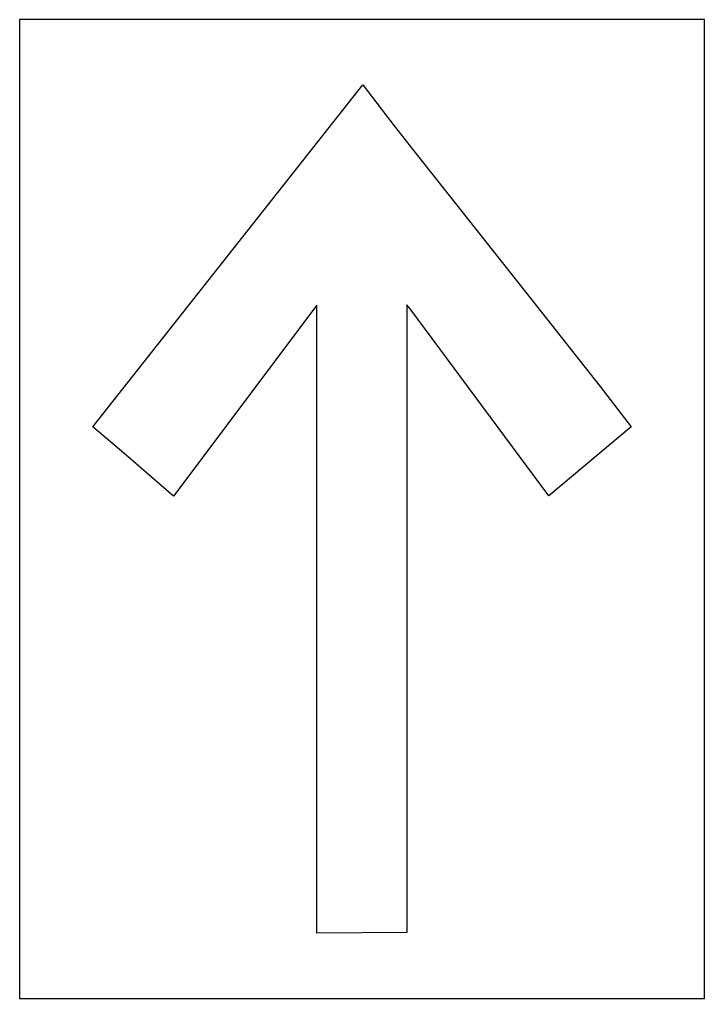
# Model space of a CAD drawing. Header units: inches. Extents: x 0 to 42, y 0 to 60.
import ezdxf

# ---------------------------------------------------------------- set-up
doc = ezdxf.new("R2010")
doc.units = ezdxf.units.IN
doc.header["$MEASUREMENT"] = 0
doc.layers.add('CUT', color=1, linetype='Continuous')

msp = doc.modelspace()

# ---------------------------------------------------------------- linework, layer by layer
at = {"layer": 'CUT'}
for points in [[(0, 0), (42, 0), (42, 60), (0, 60)], [(22.968, 53.49), (24.089, 52.056), (31.708, 42.458), (35.602, 37.501), (37.5, 35.04), (32.455, 30.804), (23.956, 42.271), (23.743, 42.518), (23.743, 4.031), (18.234, 4), (18.234, 42.5), (9.436, 30.787), (6.537, 33.301), (4.5, 35.037), (21.05, 56)]]:
    msp.add_lwpolyline(points, close=True, dxfattribs=at)

doc.saveas('drawing.dxf')
